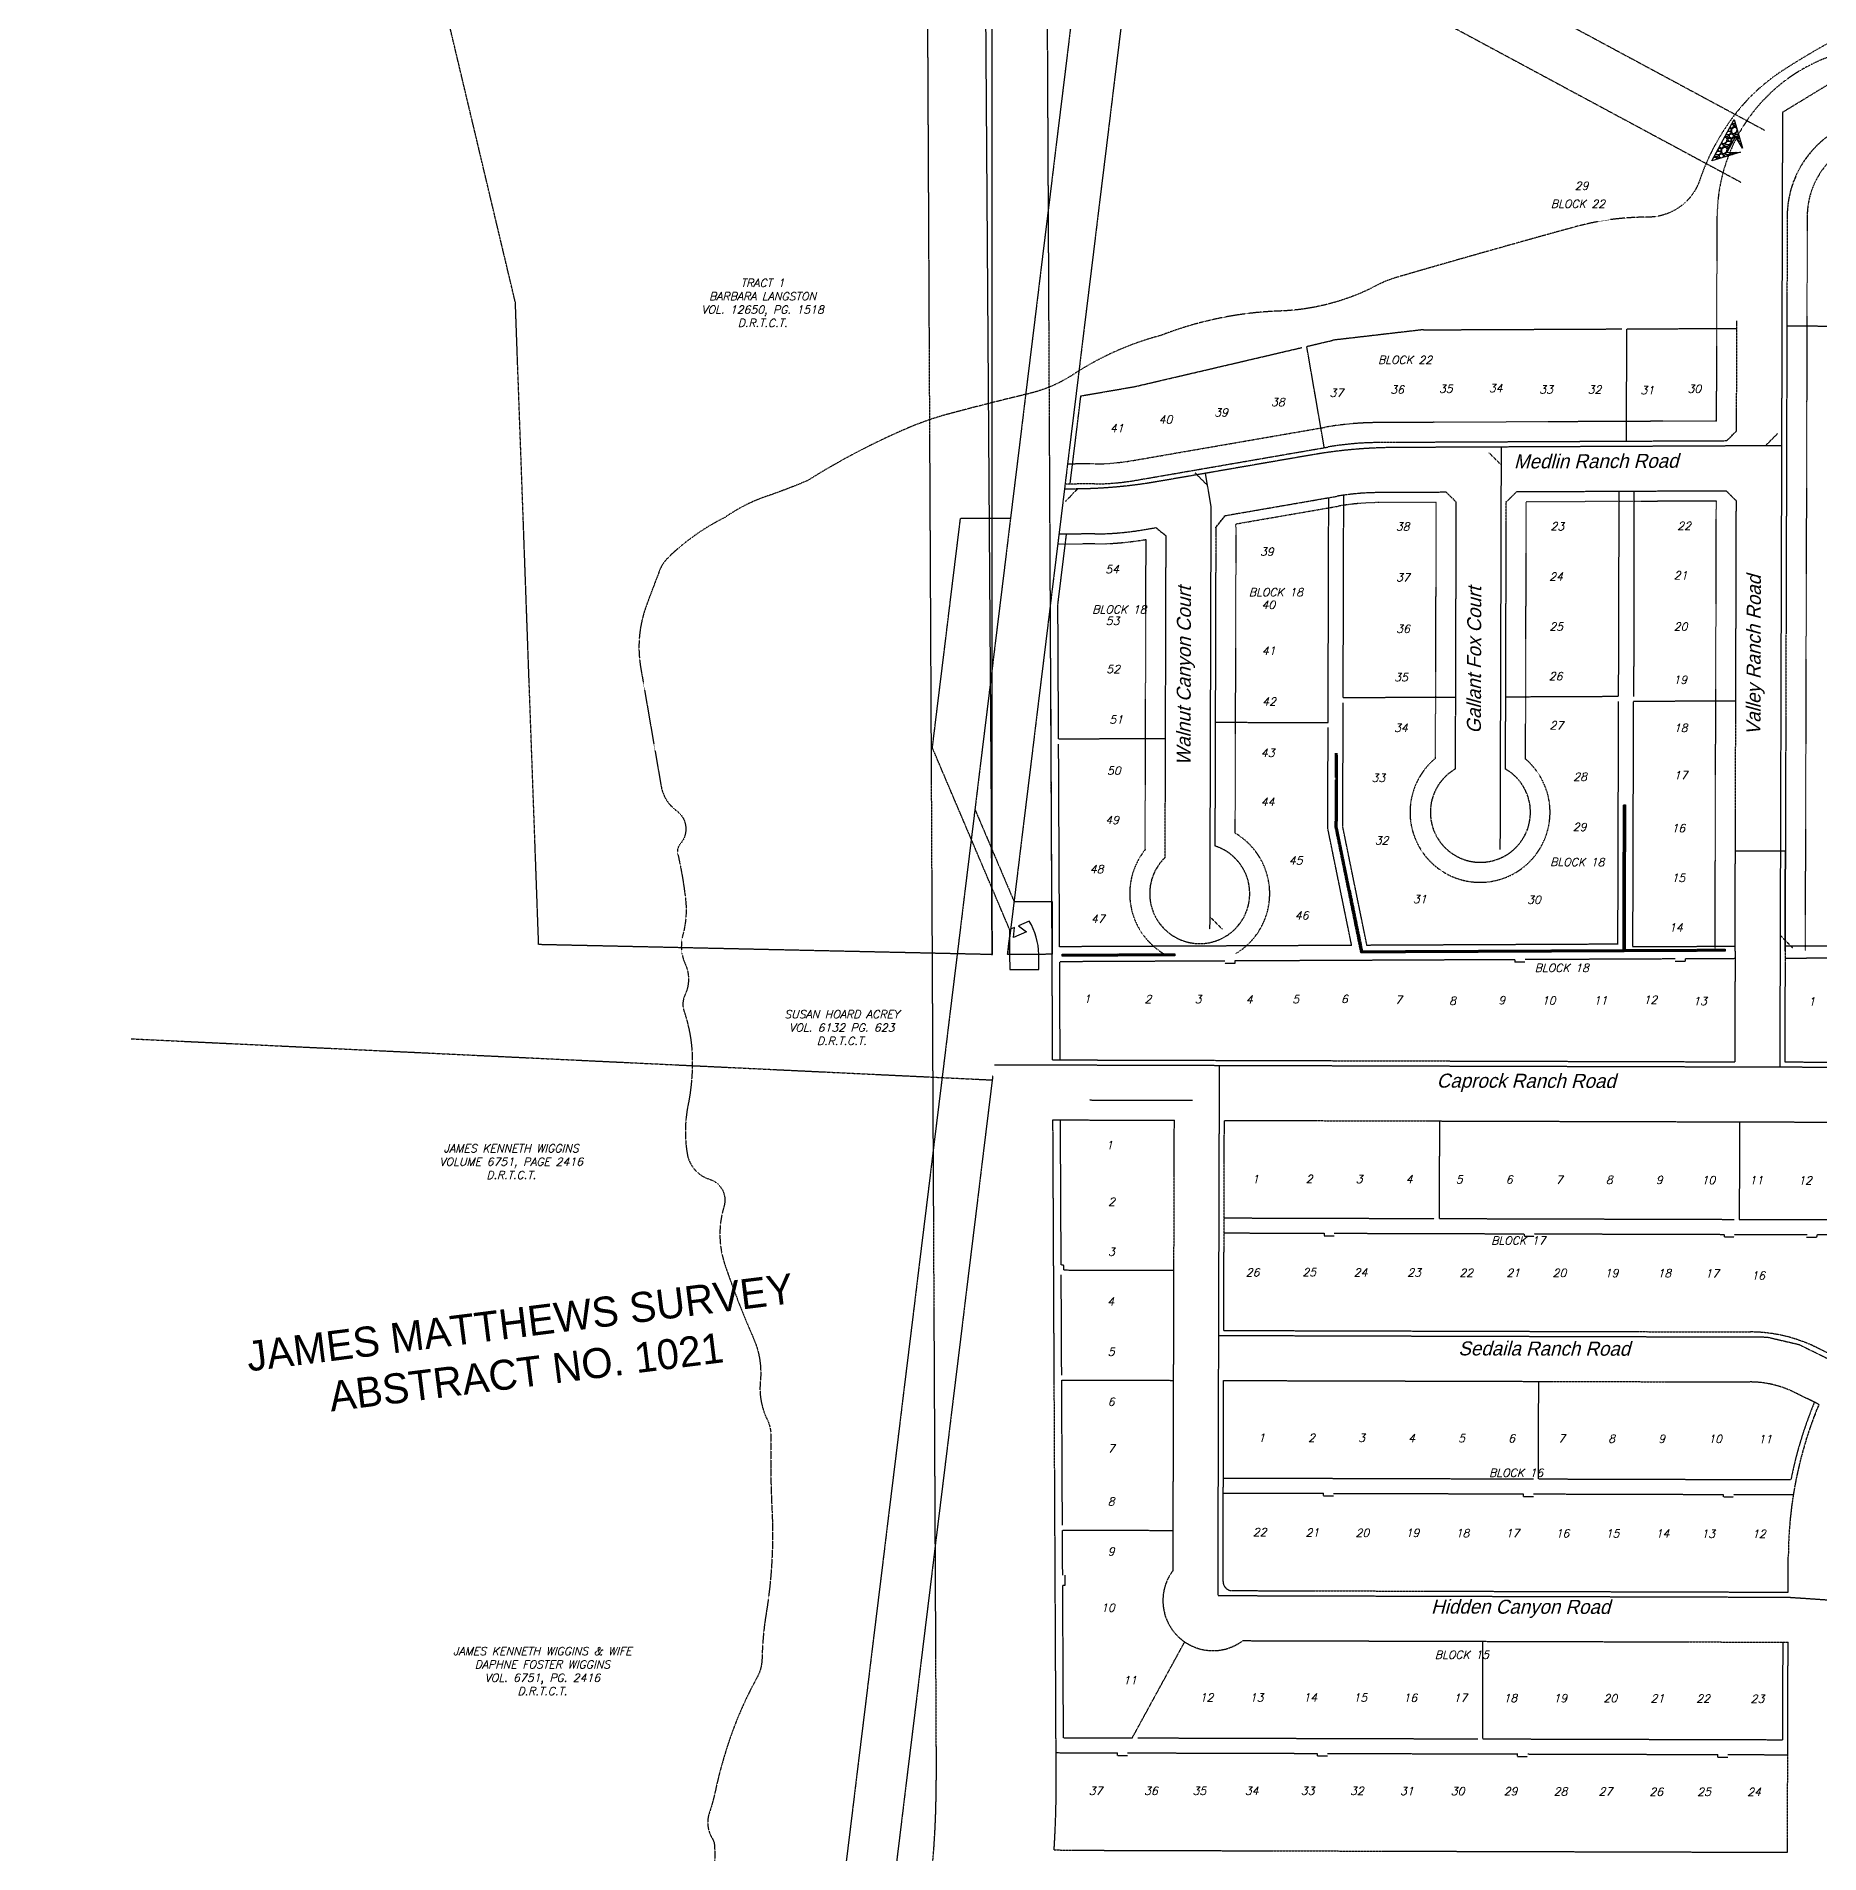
# Model space of a CAD drawing. Header units: feet. Extents: x 2327405 to 2393004, y 6977726 to 7089689.
# Drawn here: x 2338858 to 2340640, y 7041807 to 7043624 of the extents above; entities that cross this region are included whole.
import ezdxf

# ---------------------------------------------------------------- set-up
doc = ezdxf.new("R2010")
doc.units = ezdxf.units.FT
doc.header["$MEASUREMENT"] = 0
for name, pattern in [('DOT50', [0.125, 0, -0.125]), ('HIDDEN2', [0.1875, 0.125, -0.0625]), ('HIDN200', [0.75, 0.5, -0.25]), ('HIDN25', [0.0938, 0.0625, -0.0313]), ('HIDN50', [0.1875, 0.125, -0.0625]), ('PHANTOM2', [1.25, 0.625, -0.125, 0.125, -0.125, 0.125, -0.125]), ('PHNTM50', [1.5, 1, -0.1, 0.1, -0.1, 0.1, -0.1])]:
    doc.linetypes.add(name, pattern=pattern)
doc.layers.get('0').update_dxf_attribs({"linetype": 'CONTINUOUS'})
for name, color, linetype in [('e -100yr floodplain', 5, 'DOT50'), ('s-adjoiner', 252, 'PHANTOM2'), ('s-adjoiner-txt', 2, 'CONTINUOUS'), ('s-build-line', 252, 'HIDN25'), ('s-easement', 252, 'HIDDEN2'), ('s-Esmt-mobil', 252, 'HIDN50'), ('s-lot no.', 252, 'CONTINUOUS'), ('s-rip-rap', 252, 'CONTINUOUS'), ('s-row', 252, 'PHNTM50'), ('s-street names', 252, 'CONTINUOUS'), ('s-survey-abs', 252, 'CONTINUOUS'), ('s-w', 251, 'HIDN50'), ('s-wall', 252, 'HIDN200')]:
    doc.layers.add(name, color=color, linetype=linetype)
doc.styles.add('ls100', font='simplex', dxfattribs={"oblique": 15, "height": 10})
doc.styles.add('LS80', font='simplex.shx', dxfattribs={"oblique": 15, "height": 8})
doc.styles.add('SHADOW', font='shadow')
doc.styles.add('streetnames', font='tb-ld.shx', dxfattribs={"oblique": 15, "height": 7})
doc.styles.add('TB', font='tb-ld.shx', dxfattribs={"oblique": 15, "height": 1.377953})

# ---------------------------------------------------------------- blocks, each defined once
blk = doc.blocks.new('2005042-10b')
at = {"layer": 's-rip-rap'}
h = blk.add_hatch(dxfattribs=at)
h.set_pattern_fill('GRAVEL', color=256, scale=10, style=0)
h.set_pattern_definition([(228.0128, (2340139.2399, 7042424.30306), (-79.9999823, -90.0000134), [1.34536, -133.19088]), (184.9697, (2340138.3399, 7042423.30306), (120.00001052, 9.99991307), [2.30868, -228.55925]), (132.5104, (2340136.0399, 7042423.10306), (99.99990718, -110.00008674), [1.62788, -161.16032]), (267.2737, (2340132.1399, 7042420.60306), (9.99996018, 200.00000295), [2.10238, -208.13558]), (292.8337, (2340132.0399, 7042418.50306), (-50.00009905, 119.99996412), [2.06155, -204.09373]), (357.2737, (2340132.8399, 7042416.60306), (-200.00000295, 9.99996018), [2.10238, -208.13558]), (37.6942, (2340134.9399, 7042416.50306), (-130.00007346, -99.99990405), [2.78029, -275.24849]), (72.2553, (2340137.1399, 7042418.20306), (70.00010763, 219.99996231), [2.62488, -259.86321]), (121.4296, (2340137.9399, 7042420.70306), (-80.00008234, 129.99995036), [2.1095, -208.84073]), (175.2364, (2340136.8399, 7042422.50306), (110.00000946, -9.9999153), [2.40832, -118.00763]), (222.3974, (2340134.43988, 7042422.70306), (-120.00007351, -109.99992082), [3.11448, -308.33375]), (138.8141, (2340142.0399, 7042420.5031), (-70.0000295, 59.9999731), [1.06301, -105.23844]), (171.4692, (2340141.2399, 7042421.20306), (129.99998285, -20.0000791), [2.02237, -200.21511]), (225, (2340139.24, 7042421.503), (-1e-15, -10.000003), [1.41421, -12.72792]), (203.1986, (2340138.5399, 7042422.703), (49.9999973, 20.0000133), [0.76158, -75.39615]), (291.8014, (2340137.8399, 7042422.403), (-9.999999, 30.0000027), [1.07703, -52.77462]), (30.9638, (2340138.2399, 7042421.403), (29.9999802, 20.0000248), [1.74929, -56.56023]), (161.5651, (2340139.74, 7042422.303), (20.000004, -9.999984), [1.26491, -30.35787]), (16.3895, (2340132.0399, 7042422.40306), (100.00002198, 29.9999271), [1.772, -175.42845]), (70.3462, (2340133.7399, 7042422.90306), (-39.99995247, -110.00002136), [1.48661, -147.17408]), (293.1986, (2340139.7399, 7042424.303), (-20.0000133, 49.9999973), [1.52315, -74.63458]), (343.6105, (2340140.3399, 7042422.90306), (-100.00002198, 29.9999271), [1.772, -175.42845]), (339.444, (2340132.0399, 7042416.203), (-50.0000184, 19.99996), [1.7088, -83.73124]), (294.7751, (2340133.6399, 7042415.60306), (-49.9999219, 110.0000342), [1.43178, -141.74643]), (66.8014, (2340139.8399, 7042414.303), (20.0000133, 49.9999973), [1.52315, -74.63458]), (17.354, (2340140.4399, 7042415.70306), (-130.0000202, -39.99994502), [1.67631, -165.95424]), (69.444, (2340134.9399, 7042414.303), (-19.99996, -50.0000184), [0.8544, -84.58564]), (101.3099, (2340139.2399, 7042414.303), (-9.9999763, 40.0000075), [0.5099, -50.48029]), (165.9638, (2340139.14, 7042414.803), (30.0000055, -9.9999806), [2.06155, -39.1695]), (186.009, (2340137.1399, 7042415.30306), (99.9999975, 9.99999317), [1.9105, -189.13923]), (303.6901, (2340138.24, 7042420.503), (-10.0000133, 19.9999956), [1.44222, -34.61329]), (353.1572, (2340139.0399, 7042419.30306), (169.99999365, -20.00007998), [2.51794, -249.27563]), (60.9454, (2340141.5399, 7042419.0031), (-40.0000003, -70.00000385), [1.02956, -101.92674]), (90, (2340142.04, 7042419.903), (-10, 10), [0.6, -9.4]), (120.2564, (2340136.9399, 7042415.60306), (39.99994887, -70.00002456), [1.38924, -137.5352]), (48.0128, (2340136.2399, 7042416.80306), (79.9999823, 90.0000134), [2.69072, -131.84552]), (0, (2340138.04, 7042418.803), (10, 10), [2.6, -7.4]), (325.3048, (2340140.6399, 7042418.80306), (-99.9999426, 70.0000861), [1.58114, -156.53274]), (254.0546, (2340141.9399, 7042417.903), (-9.9999989, -40.0000013), [1.45602, -71.34508]), (207.646, (2340141.5399, 7042416.50306), (-189.99995807, -100.00007713), [2.37065, -234.69474]), (175.4261, (2340139.4399, 7042415.40306), (-130.00000558, 9.99994801), [2.50799, -248.29074])])
h.paths.add_polyline_path([(2340561.27732, 7043508.01032), (2340532.49708, 7043499.3641), (2340554.76293, 7043540.75531), (2340563.40978, 7043511.97298), (2340556.27522, 7043523.51421), (2340547.71392, 7043507.6022)])
at = {"layer": 'e -100yr floodplain', "flags": 128}
blk.add_lwpolyline([(2343156.0838, 7040732.08963, -0.1030803296), (2343171.9945, 7040998.33915, -0.0685291881), (2343207.66023, 7041039.0754, 0.4703135954), (2343207.1508, 7041060.97112), (2343193.5761, 7041071.6882, 0.0519317716), (2343173.69939, 7041085.76078, -0.1239404078), (2343133.46578, 7041123.91852, 0.0523901317), (2343071.06259, 7041202.69581, 0.1061729259), (2343020.47679, 7041236.17338, -0.102274543), (2343002.8232, 7041247.66168, -0.109137831), (2342963.41073, 7041308.79617, -0.070437951), (2342950.68122, 7041367.20838, 0.0421532684), (2342941.64921, 7041423.82954, 0.0535084301), (2342910.85818, 7041508.35105, 0.079345904), (2342889.86269, 7041538.09673, -0.0340947047), (2342794.09192, 7041650.69217, -0.1621446122), (2342782.18605, 7041687.20866, 0.0563291774), (2342776.8489, 7041737.26513, 0.0704464785), (2342771.04436, 7041752.71333, -0.1015219455), (2342761.60178, 7041783.48575, 0.1032176893), (2342757.90692, 7041795.3844, 0.0437576284), (2342715.21002, 7041858.57034, -0.1775645862), (2342700.01973, 7041902.88258, 0.0432184495), (2342697.55644, 7041940.63005, -0.0031290317), (2342690.93181, 7041985.90473, -0.0360047653), (2342690.11463, 7041998.07356, -0.0592351876), (2342695.45177, 7042041.1549, 0.0940534419), (2342697.91506, 7042086.69805, -0.0064123748), (2342692.98849, 7042127.31759, 0.1497816683), (2342690.11001, 7042134.02786, -0.3124071616), (2342687.23616, 7042163.56938, 0.1250680506), (2342694.21545, 7042189.82847, 0.0787908936), (2342686.41515, 7042242.75694, 0.0973774262), (2342668.55839, 7042275.62133, -0.0070143541), (2342625.58659, 7042328.99667, 0.1705993258), (2342617.91313, 7042333.90478, -0.1185328346), (2342590.77438, 7042347.59025, 0.3386718835), (2342584.63561, 7042347.89704, -0.2931965336), (2342565.91222, 7042347.28355, -0.0962695563), (2342542.58476, 7042368.1429, -0.1261710291), (2342531.2279, 7042395.13729, 0.0720351874), (2342516.80165, 7042443.29781, 0.0551894933), (2342504.52411, 7042463.54368, -0.0810255354), (2342492.5154, 7042485.85859, -0.0445500175), (2342484.22806, 7042519.29486, -0.0450985954), (2342482.38643, 7042548.1298, 0.1068833775), (2342479.31691, 7042564.38783, -0.0617354908), (2342478.12739, 7042568.58375), (2342476.36713, 7042575.54834, -0.1322387343), (2342476.79897, 7042603.60111, 0.0227012745), (2342486.73132, 7042645.46436, 0.1650528616), (2342484.93695, 7042658.23427, -0.0098708535), (2342484.22701, 7042664.20932, 0.0400444509), (2342479.51534, 7042690.31392, -0.1097473344), (2342479.20972, 7042697.9512, 0.0517720644), (2342481.34946, 7042726.36194, -0.0950161718), (2342485.32318, 7042750.80136, 0.1011764377), (2342489.9084, 7042781.35054, 0.0137749292), (2342487.15729, 7042815.56566, -0.0995445024), (2342488.336, 7042828.53235, 0.1413953117), (2342485.6499, 7042846.84419, 0.0265069433), (2342478.19353, 7042862.74144, -0.1086425796), (2342469.49431, 7042884.3519, -0.0259304387), (2342462.78363, 7042898.75878, 0.07740623), (2342454.58158, 7042910.43341, 0.0441382345), (2342438.23197, 7042920.63529, -0.0654826066), (2342424.55448, 7042942.45083, -0.1478191829), (2342420.81268, 7042969.85204, 0.1207306573), (2342419.43119, 7042986.55891, 0.21791026), (2342411.6392, 7042994.89103, -0.0815083508), (2342396.85644, 7043004.00389, 0.1628978376), (2342376.82369, 7043012.28829, -0.0966468191), (2342346.42912, 7043020.43455, -0.0929410086), (2342317.36501, 7043042.06987, -0.070707406), (2342303.8257, 7043061.67627, 0.0241605108), (2342291.11517, 7043084.32034, -0.0528885019), (2342282.52538, 7043101.91691, 0.33486467), (2342276.99903, 7043105.50683, -0.0222757315), (2342266.22282, 7043105.2307, -0.5629962433), (2342263.73594, 7043109.51101, 0.0478473327), (2342272.99248, 7043131.18849, 0.0045049015), (2342286.13098, 7043173.82138, 0.1377580486), (2342286.26916, 7043182.38191, -0.0138095743), (2342281.71004, 7043201.85025, -0.0331846948), (2342277.64851, 7043231.51388, -0.2678865026), (2342286.55052, 7043249.76719, 0.0145314611), (2342308.345, 7043265.41291, 0.3483145348), (2342312.03552, 7043279.94075, -0.1055713844), (2342307.89158, 7043299.26782, 0.1129215176), (2342305.74275, 7043308.62464, 0.2726929424), (2342302.05922, 7043311.07886, -0.2296938027), (2342292.38987, 7043316.44746, -0.1420422714), (2342282.87385, 7043344.211, 0.0674929436), (2342280.92779, 7043354.73865, 0.0668003094), (2342270.04018, 7043377.2219, -0.2218395046), (2342266.20516, 7043402.986, 0.1917646695), (2342263.43546, 7043433.64751, -0.1697937068), (2342263.00933, 7043436.84139, 0.046976639), (2342265.99209, 7043463.88309, 0.2655668732), (2342223.37536, 7043541.3069, -0.1665706958), (2342211.01818, 7043556.21178, 0.1624806778), (2342203.11293, 7043565.90292, -0.1639334584), (2342186.70767, 7043586.13095, 0.0215855759), (2342172.85904, 7043618.92165, 0.011084134), (2342161.78078, 7043641.00667, -0.1305969435), (2342153.89781, 7043675.07497, -0.0389586966), (2342157.11728, 7043698.27978, -0.0033124811), (2342159.34458, 7043722.85445, -0.0311769747), (2342165.46328, 7043757.17583, -0.185562164), (2342168.97218, 7043763.85514, 0.0731131466), (2342177.85928, 7043774.30627, 0.2037813059), (2342181.77522, 7043799.09592, 0.0079656402), (2342172.3184, 7043834.45757, 0.1512092756), (2342153.28305, 7043863.67766, -0.1562112963), (2342147.94297, 7043872.69105, -0.0163799867), (2342141.9715, 7043904.73795, 0.0032434839), (2342139.26048, 7043928.14228, 0.1127888392), (2342134.69223, 7043938.59183, 0.033881917), (2342124.09566, 7043949.7148, -0.0275974667), (2342117.13654, 7043956.61671, -0.0672844694), (2342105.45022, 7043975.21668, -0.1098756149), (2342102.55953, 7043986.83774, -0.0045170622), (2342103.08895, 7043998.13852), (2342108.46538, 7044018.781, 0.0888496971), (2342132.36254, 7044155.75216, 0.1862262265), (2342116.48748, 7044205.13458, 0.0784236368), (2342079.61007, 7044230.36005, -0.0304396474), (2342006.39995, 7044270.76127, 0.0864180549), (2341862.95846, 7044330.17977, -0.1048947332), (2341805.57895, 7044356.44904, 0.0463422217), (2341732.16526, 7044401.03034), (2341679.99364, 7044426.43339), (2341671.37404, 7044432.23403, -0.1007396088), (2341648.9476, 7044455.0108, 0.0066621327), (2341617.913, 7044501.34474, 0.3200155773), (2341578.71996, 7044515.55668, 0.1714207206), (2341534.27548, 7044484.42024, -0.0433897749), (2341485.6841, 7044427.52865, -0.1014268318), (2341459.75734, 7044410.72558, 0.0325015946), (2341399.89978, 7044382.70254, -0.0070403559), (2341339.06352, 7044350.35047, 0.2353864464), (2341284.90749, 7044276.65864, -0.0514749018), (2341256.10528, 7044174.29059, 0.0535703614), (2341224.5621, 7044060.35642, 0.047875608), (2341222.53499, 7044030.31408, -0.152694967), (2341172.80816, 7043915.30475, 0.2114685507), (2341150.14448, 7043872.41706, -0.0622335144), (2341127.19627, 7043755.3997, -0.1728401538), (2341100.37168, 7043720.85494, 0.2844191654), (2341088.00171, 7043695.13903, 0.0526550403), (2341099.7197, 7043640.44749, -0.4858136573), (2341078.25129, 7043608.258, 0.3235201374), (2341038.65736, 7043574.6421, -0.0062558845), (2341036.18598, 7043565.1067, -0.2337977272), (2341032.10165, 7043560.50084, 0.1468840731), (2341018.06575, 7043549.20434, -0.080536654), (2340988.43398, 7043518.1625, 0.0440631182), (2340949.87839, 7043483.24116, 0.0529866644), (2340939.93659, 7043469.91266, 0.2262078544), (2340938.8789, 7043458.20198, -0.0019123248), (2340952.97757, 7043419.70159, -0.0290621052), (2340956.74565, 7043407.03275, -0.3652754866), (2340951.54103, 7043396.7727, 0.0914920485), (2340932.88653, 7043384.46028, 0.0738547094), (2340922.62185, 7043371.16559, -0.7839870965), (2340910.04404, 7043374.63377, 0.1163394826), (2340908.16461, 7043383.73775, -0.332023512), (2340910.91148, 7043396.88797, 0.1580617623), (2340924.93869, 7043420.63565, 0.5460233198), (2340913.0837, 7043432.62979, -0.2678162466), (2340897.44802, 7043437.72491, -0.132359831), (2340887.17701, 7043457.98279, -0.2333012821), (2340890.79133, 7043472.00004, -0.0089152021), (2340907.71255, 7043490.96215, -0.1506591899), (2340931.44068, 7043504.7159, 0.0183029192), (2340950.82768, 7043509.93238, 0.1687438669), (2340960.08931, 7043516.73903, -0.0784385247), (2340968.33904, 7043525.43225, 0.12976912), (2340983.51921, 7043545.08527, -0.1017309865), (2340994.36884, 7043560.86416, 0.1022733435), (2341001.30833, 7043570.97969, 0.1472332524), (2341004.09738, 7043591.2466, -0.0237299643), (2341003.20211, 7043600.23856, -0.1813037773), (2341006.78319, 7043609.31193, 0.065468557), (2341012.31106, 7043616.88592, 0.0262782208), (2341023.51896, 7043640.78922, 0.0863557998), (2341029.99682, 7043670.65099, 0.2489181), (2341023.80649, 7043683.57846, -0.267868414), (2341002.10596, 7043733.36292, 0.0789716629), (2340999.01274, 7043801.71046, 0.0590752355), (2340991.95127, 7043822.95824, 0.664283311), (2340976.70622, 7043822.33629, 0.0360817073), (2340960.26417, 7043766.25456, -0.2807471144), (2340924.50181, 7043728.66241, 0.0049908743), (2340836.49183, 7043704.02838, 0.0839838469), (2340796.76689, 7043684.8159, -0.0724219862), (2340755.10769, 7043663.47304, 0.0627683458), (2340602.39512, 7043588.90498, 0.082811745), (2340556.03268, 7043546.15736, 0.0834926991), (2340520.50192, 7043480.19614, -0.3217030958), (2340468.50859, 7043443.01442, 0.0675929179), (2340395.72255, 7043433.25481, 0.0037451804), (2340218.44072, 7043383.08909, 0.0578092648), (2340192.6166, 7043372.20908, -0.1058485029), (2340100.66419, 7043349.17693, 0.0839872488), (2339982.1293, 7043324.88957, 0.0810929446), (2339893.93894, 7043285.59887, -0.0865132808), (2339850.37381, 7043266.74907, 0.0059010543), (2339771.1259, 7043246.71931, 0.0360110582), (2339728.76698, 7043232.14609, 0.0397522907), (2339628.56597, 7043179.62193, -0.0138712202), (2339592.10602, 7043165.48391, 0.0772481578), (2339546.09682, 7043142.89914, 0.0718736777), (2339493.25964, 7043106.54216), (2339489.31836, 7043102.80626, 0.1109721053), (2339480.71869, 7043089.99304, 0.0050439054), (2339467.28795, 7043054.30865, 0.130642731), (2339461.74152, 7042992.89929, 0.0005684791), (2339482.23219, 7042874.15351, 0.1963813196), (2339497.49025, 7042849.8079, -0.4424268748), (2339501.31946, 7042816.53813, 0.2402167029), (2339498.81814, 7042806.6175, -0.0274813096), (2339506.57009, 7042761.33987, -0.0950209415), (2339503.88046, 7042725.47635, 0.174964135), (2339506.26772, 7042696.46148, -0.2207357974), (2339506.08416, 7042665.81697, 0.1944318582), (2339505.13837, 7042649.07204, -0.0787305984), (2339513.33743, 7042601.45418, -0.0527198034), (2339509.09424, 7042555.44594, 0.0898867173), (2339508.21995, 7042506.92565, 0.2849290843), (2339530.4257, 7042481.42398, -0.4122813184), (2339545.00389, 7042454.05784, 0.1568177188), (2339546.09029, 7042395.26369, 0.0210550373), (2339574.44392, 7042322.52455, -0.128516533), (2339581.36021, 7042279.15823, 0.1387891034), (2339588.22958, 7042241.04858, -0.1197352557), (2339591.98928, 7042223.89922, 0.0180838344), (2339592.98155, 7042151.18925, -0.0527579121), (2339587.20287, 7042047.37863, 0.0349774045), (2339583.05434, 7042001.96649, -0.1218492458), (2339577.91907, 7041982.94431, 0.0444601259), (2339550.71326, 7041921.58146, 0.0296639797), (2339536.19762, 7041868.95781, -0.0311004477), (2339530.45265, 7041848.36137, 0.2234785215), (2339533.17128, 7041822.69653, -0.123946948), (2339535.58793, 7041814.84611, -0.0260029901), (2339535.58793, 7041797.03169, -0.357067381), (2339508.07822, 7041766.77668, 0.2025098938), (2339487.23504, 7041754.09522, 0.1135173804), (2339482.5508, 7041742.9702, -0.0410712692), (2339476.23787, 7041718.70819, 0.1455711153), (2339474.90572, 7041690.70674, -0.450447039), (2339456.79675, 7041664.51207, 0.1172444793), (2339433.16544, 7041655.80849, 0.1985591087), (2339424.32783, 7041642.67935, -0.1026568875), (2339410.32197, 7041610.0125, -0.2597863243), (2339393.61523, 7041601.88399, 0.0995916585), (2339366.1316, 7041597.9264, 0.1490804225), (2339349.67197, 7041585.73469, 0.1473089952), (2339346.04032, 7041575.62206, -0.1685953551), (2339328.70331, 7041532.99877, -0.1870864973), (2339290.7093, 7041513.19265, 0.2761714881), (2339255.26173, 7041486.27032, -0.0811014468), (2339224.48992, 7041435.41877, 0.2419843276), (2339219.40635, 7041413.82333, -0.7141711481), (2339202.12218, 7041402.64451, 0.2776304486), (2339127.09606, 7041412.0436, 0.1961054576), (2339100.57628, 7041384.50252, -0.2218895116), (2339087.61319, 7041372.30744, 0.299576506), (2339071.09156, 7041351.47419, 0.0778840397), (2339074.16152, 7041305.79573, 0.1107947725), (2339080.83256, 7041291.74427, -0.2799127115), (2339083.39228, 7041270.16823, 0.3142421876), (2339087.61695, 7041247.10534, -0.1577409043), (2339091.40391, 7041239.78145, 0.1273036906), (2339099.68868, 7041221.10693, -0.172680971), (2339104.12917, 7041208.09237, -0.1843911677), (2339094.08864, 7041182.79765, 0.1233696712), (2339081.96521, 7041160.44963, 0.0790492324), (2339080.79629, 7041148.02244, -0.2025730876), (2339067.96357, 7041111.24864, 0.0627964602), (2339058.66376, 7041097.94436, -0.0050544345), (2339035.34524, 7041054.72134, -0.0386911725), (2339011.80483, 7041018.96236, 0.2651194156), (2339006.03018, 7040978.34411, 0.1395657694), (2339020.15452, 7040959.93439, 0.0432657263), (2339040.86283, 7040947.16535, -0.0902323468), (2339049.78299, 7040940.43969, -0.1065845438), (2339062.13824, 7040919.46847, 0.2184119532), (2339078.00034, 7040902.44537, -0.2447535082), (2339121.62088, 7040850.66869, -0.2367829937), (2339107.39895, 7040793.77704, -0.0193782361), (2339088.75612, 7040773.71376, 0.5050227716), (2339098.22344, 7040710.14686, -0.0558159103), (2339134.47758, 7040685.38933, -0.138704838), (2339140.34035, 7040676.5277, -0.16455312), (2339139.69167, 7040639.15127, 0.1334269914), (2339139.02806, 7040630.68797, -0.0772032626), (2339140.31876, 7040591.51465, -0.0958414033), (2339129.68252, 7040558.56728, 0.2004335518), (2339124.6149, 7040511.7128, 0.2088121646), (2339143.32275, 7040489.48382, -0.350063622), (2339159.48555, 7040454.95868, 0.2731124407), (2339172.78808, 7040411.58663, 0.0823697032), (2339210.02053, 7040387.42616, -0.1891762051), (2339259.41001, 7040338.05893, -0.0907487797), (2339262.34847, 7040325.54788, -0.622483183), (2339244.6945, 7040315.74452, -0.1600453294), (2339221.15584, 7040346.91916, 0.2176732621), (2339203.48592, 7040365.58519, 0.0760081004), (2339125.71158, 7040383.99424, 0.0544403131), (2339055.30823, 7040382.01701, 0.289709385), (2339009.39035, 7040343.27581, 0.1986209292), (2339015.94446, 7040267.3858, -0.0114330792), (2339059.77722, 7040177.88751, 0.1097444753), (2339079.94198, 7040151.42647, -0.4105207212), (2339084.32531, 7040103.23121, 0.0089243952), (2339065.81954, 7040079.89862, 0.2119897796), (2339060.32234, 7040056.92785, -0.2377392385), (2339056.55523, 7040044.01777, 0.0017385725), (2339039.58591, 7040025.70166, -0.1988222374), (2339024.51743, 7040018.70871, 0.3142100496), (2339013.216, 7040010.10202, 0.0986005568), (2339012.07353, 7040000.16679, -0.3021335937), (2339007.1743, 7039991.29916, 0.0502386385), (2338984.38814, 7039976.38297, 0.064981392), (2338932.69022, 7039922.09979, 0.1727011369), (2338853.84997, 7039733.9599), (2338853.19217, 7039726.78865, 0.0652930515), (2338855.75929, 7039660.88057), (2338075.7306, 7039489.4568, 0.0396135573), (2338022.71493, 7039473.31742, -0.1330854756), (2337940.03793, 7039464.17919, 0.05153684), (2337716.6172, 7039475.70694, -0.010731516), (2337595.02493, 7039472.0618, -0.0465758289), (2337546.57121, 7039476.16968, 0.1260671943), (2337455.39176, 7039469.488, 0.009492772), (2337404.35214, 7039451.26405, -0.2096598937), (2337372.97279, 7039452.87843, 0.0599813641), (2337335.06599, 7039466.49749, -0.0345089801), (2337315.19566, 7039472.5156, 0.5333313193), (2337281.04757, 7039448.29982)], format="xyb", dxfattribs=at)
at = {"layer": 's-adjoiner'}
for p, q in [((2339336.52638, 7043357.55841), (2339176.69662, 7044030.01515)), ((2339359.76288, 7042715.87899), (2339336.52638, 7043357.55841)), ((2339813.08305, 7042705.89956), (2339359.76288, 7042715.87899)), ((2338952.52338, 7042621.71256), (2339814.04882, 7042580.53028))]:
    blk.add_line(p, q, dxfattribs=at)
at = {"layer": 's-build-line'}
for p, q in [((2340537.33598, 7043239.24111), (2340537.91651, 7043443.98403)), ((2340627.91615, 7043443.72885), (2340625.83471, 7042709.64094)), ((2339953.60326, 7043199.74242), (2340145.77252, 7043232.9987)), ((2340537.33598, 7043239.24111), (2340198.86584, 7043237.68211)), ((2339915.44243, 7043196.37622), (2339889.1593, 7043196.25516)), ((2340537.10915, 7043159.23921), (2340347.10618, 7043158.36406)), ((2340535.83361, 7042709.37739), (2340537.10915, 7043159.23921)), ((2340056.74313, 7043136.40241), (2340159.41433, 7043154.1704)), ((2340257.10464, 7043157.94951), (2340199.23432, 7043157.68295)), ((2340256.3795, 7042902.20315), (2340257.10464, 7043157.94951)), ((2340346.37736, 7042901.32342), (2340347.10618, 7043158.36406)), ((2340056.16619, 7042827.16087), (2340057.01236, 7043125.59119)), ((2339915.81091, 7043116.37707), (2339879.4424, 7043116.20956)), ((2339966.11939, 7042810.78091), (2339966.99862, 7043120.87157))]:
    blk.add_line(p, q, dxfattribs=at)
for centre, radius, start, end in [((2340707.91583, 7043443.50202), 170, 89.67066091, 179.83754366), ((2340707.91583, 7043443.50202), 80, 89.67078714, 179.83754366), ((2340200.33976, 7042917.6855), 320, 90.2639041, 99.81820635), ((2339914.38306, 7043426.37379), 230, 270.2639041, 279.81820635), ((2340200.33976, 7042917.6855), 240, 90.26390409, 99.81820635), ((2339862.01315, 7043126.14409), 195, 359.83754366, 3.01553731), ((2339914.38306, 7043426.37379), 310, 270.2639041, 279.77198286), ((2340300.85434, 7042848.14773), 70, 129.4463129, 49.43359559), ((2340020.62272, 7042766.85613), 70, 301.26662323, 59.48500065), ((2340020.62272, 7042766.85613), 70, 141.13430816, 239.26118496)]:
    blk.add_arc(centre, radius, start, end, dxfattribs=at)
at = {"layer": 's-easement'}
for p, q in [((2340203.61549, 7043735.35351), (2340585.35085, 7043529.97644)), ((2340176.60941, 7043685.15718), (2340561.90486, 7043477.86475)), ((2340241.96273, 7043330.25873), (2340153.72516, 7043320.02114)), ((2340244.17561, 7043330.39178), (2340442.59678, 7043331.30572)), ((2340710.38525, 7043333.48601), (2340607.60516, 7043334.07658)), ((2340127.6609, 7043313.87437), (2340153.74329, 7043319.97514)), ((2340145.18714, 7043212.60012), (2340127.6609, 7043313.87437)), ((2340148.98007, 7042937.82694), (2340149.61746, 7043162.62362)), ((2340164.05014, 7042962.51883), (2340164.6246, 7043165.1212)), ((2340439.63584, 7043168.79036), (2340439.05456, 7042963.7855)), ((2340454.63609, 7043168.85945), (2340454.41261, 7042963.85628)), ((2340276.51486, 7042963.03684), (2340164.05014, 7042962.51883)), ((2340439.05456, 7042963.7855), (2340326.51571, 7042963.26715)), ((2340556.92867, 7042959.32842), (2340454.04064, 7042958.85451)), ((2339813.08305, 7042705.89956), (2339811.93155, 7042955.89691)), ((2339873.08241, 7042706.17592), (2339871.93092, 7042956.17326)), ((2340163.68447, 7042833.55203), (2340164.03597, 7042957.51871)), ((2340439.04039, 7042958.78539), (2340438.35205, 7042716.02094)), ((2340454.04064, 7042958.85451), (2340453.34595, 7042713.84868)), ((2340036.4808, 7042938.14592), (2340148.98007, 7042937.82694)), ((2340148.68018, 7042832.06016), (2340148.9659, 7042932.82696)), ((2340187.81933, 7042715.12568), (2340163.68447, 7042833.55203)), ((2340172.52535, 7042715.05524), (2340148.68018, 7042832.06016)), ((2340555.83353, 7042709.32069), (2340556.11812, 7042809.69236)), ((2340556.11812, 7042809.69236), (2340606.11792, 7042809.55059)), ((2340605.83438, 7042709.55099), (2340606.11792, 7042809.55059)), ((2340438.08484, 7042716.27841), (2340187.81933, 7042715.12568)), ((2340453.34595, 7042713.84868), (2340555.8477, 7042714.3208)), ((2340605.84856, 7042714.55111), (2340718.61586, 7042715.07052)), ((2340045.80355, 7042699.47139), (2339880.61935, 7042698.71055)), ((2339881.10311, 7042600.68651), (2339880.61935, 7042698.71055)), ((2340055.79663, 7042697.0174), (2340045.79646, 7042696.97134)), ((2340055.80372, 7042699.51746), (2340055.79663, 7042697.0174)), ((2340335.8085, 7042700.80717), (2340055.80372, 7042699.51746)), ((2340335.8085, 7042700.80717), (2340335.80141, 7042698.30711)), ((2340345.80158, 7042698.35317), (2340335.80141, 7042698.30711)), ((2340495.81123, 7042701.54414), (2340345.80867, 7042700.85323)), ((2340505.80432, 7042699.09014), (2340495.80415, 7042699.04408)), ((2340505.81141, 7042701.5902), (2340505.80432, 7042699.09014)), ((2340555.81226, 7042701.82051), (2340505.81141, 7042701.5902)), ((2340660.81405, 7042702.30415), (2340605.81311, 7042702.05081)), ((2339882.11511, 7042395.62454), (2339881.3995, 7042540.62715)), ((2340260.27098, 7042539.5529), (2340259.99453, 7042442.05329)), ((2340560.26977, 7042538.70228), (2340559.99332, 7042441.20267)), ((2340044.99846, 7042442.66289), (2340254.99455, 7042442.06747)), ((2340259.99453, 7042442.05329), (2340554.99334, 7042441.21685)), ((2340559.99332, 7042441.20267), (2340655.53991, 7042440.93176)), ((2340044.95593, 7042427.66295), (2340144.95246, 7042427.37942)), ((2340144.95246, 7042427.37942), (2340144.94537, 7042424.87943)), ((2340144.94537, 7042424.87943), (2340154.94533, 7042424.85108)), ((2340154.95242, 7042427.35107), (2340344.95166, 7042426.81234)), ((2340344.95166, 7042426.81234), (2340344.94457, 7042424.31235)), ((2340344.94457, 7042424.31235), (2340354.94453, 7042424.284)), ((2340354.95161, 7042426.78399), (2340544.95085, 7042426.24526)), ((2340544.95085, 7042426.24526), (2340544.94376, 7042423.74527)), ((2340544.94376, 7042423.74527), (2340554.94372, 7042423.71692)), ((2340554.95081, 7042426.21691), (2340627.90528, 7042426.01005)), ((2340627.32806, 7042423.51168), (2340637.58477, 7042423.4826)), ((2340637.58477, 7042423.4826), (2340638.16199, 7042425.98097)), ((2340638.16199, 7042425.98097), (2340654.40344, 7042425.93492)), ((2339882.11511, 7042395.62454), (2339884.61517, 7042395.61745)), ((2339882.65798, 7042285.62256), (2339882.16446, 7042385.62436)), ((2339884.63985, 7042390.61736), (2339884.61517, 7042395.61745)), ((2339884.63985, 7042390.61736), (2339994.8498, 7042390.30487)), ((2339883.39826, 7042135.61986), (2339882.68265, 7042280.62247)), ((2339882.68265, 7042280.62247), (2339994.53791, 7042280.30531)), ((2340359.25999, 7042181.77079), (2340359.53644, 7042279.27039)), ((2340044.26126, 7042182.66394), (2340354.26001, 7042181.78496)), ((2340359.25999, 7042181.77079), (2340611.66409, 7042181.05512)), ((2340044.21873, 7042167.664), (2340144.21833, 7042167.38046)), ((2340144.21124, 7042164.88047), (2340144.21833, 7042167.38046)), ((2340144.21124, 7042164.88047), (2340154.2112, 7042164.85211)), ((2340154.21829, 7042167.3521), (2340344.21752, 7042166.81338)), ((2340344.21043, 7042164.31339), (2340344.21752, 7042166.81338)), ((2340344.21043, 7042164.31339), (2340354.21039, 7042164.28503)), ((2340354.21748, 7042166.78502), (2340544.21672, 7042166.2463)), ((2340544.20963, 7042163.74631), (2340544.21672, 7042166.2463)), ((2340544.20963, 7042163.74631), (2340554.20959, 7042163.71796)), ((2340554.21668, 7042166.21795), (2340614.06523, 7042166.04825)), ((2339883.42293, 7042130.61977), (2339994.1126, 7042130.30592)), ((2339883.64502, 7042085.61896), (2339883.42293, 7042130.61977)), ((2339884.44699, 7041923.11603), (2339883.69437, 7042075.61878)), ((2339883.69437, 7042075.61878), (2339886.19443, 7042075.61169)), ((2339886.19443, 7042075.61169), (2339886.14508, 7042085.61187)), ((2339953.21575, 7041922.92104), (2340005.59036, 7042018.83393)), ((2340303.52301, 7041921.92778), (2340303.79946, 7042019.42739)), ((2340603.5218, 7041921.07716), (2340603.79826, 7042018.57677)), ((2339876.96254, 7041908.13719), (2339938.48195, 7041907.96276)), ((2339884.44699, 7041923.11603), (2339953.21575, 7041922.92104)), ((2339938.47486, 7041905.46277), (2339938.48195, 7041907.96276)), ((2339948.48191, 7041907.9344), (2340138.48114, 7041907.39568)), ((2339958.90384, 7041922.90491), (2340298.52303, 7041921.94196)), ((2340138.47405, 7041904.89569), (2340138.48114, 7041907.39568)), ((2340148.4811, 7041907.36732), (2340338.48034, 7041906.8286)), ((2340303.52301, 7041921.92778), (2340603.5218, 7041921.07716)), ((2340338.47325, 7041904.32861), (2340338.48034, 7041906.8286)), ((2340348.4803, 7041906.80025), (2340538.47953, 7041906.26152)), ((2340538.47245, 7041903.76153), (2340538.47953, 7041906.26152)), ((2340548.47949, 7041906.23317), (2340608.47925, 7041906.06304)), ((2339938.47486, 7041905.46277), (2339948.47482, 7041905.43441)), ((2340138.47405, 7041904.89569), (2340148.47401, 7041904.86733)), ((2340338.47325, 7041904.32861), (2340348.47321, 7041904.30026)), ((2340538.47245, 7041903.76153), (2340548.47241, 7041903.73318))]:
    blk.add_line(p, q, dxfattribs=at)
for points in [[(2340447.27777, 7043218.78888), (2340447.59687, 7043331.32875), (2340557.59861, 7043331.83542)], [(2339891.06601, 7043176.26373), (2339901.84308, 7043264.36258), (2339956.20744, 7043273.77073), (2340122.78399, 7043312.73364)], [(2339986.39676, 7042921.70013), (2339879.5213, 7042921.20785), (2339878.85674, 7043055.86815), (2339887.46609, 7043126.24662)], [(2340172.52535, 7042715.05524), (2339880.54532, 7042713.71037), (2339879.54598, 7042916.20791)]]:
    blk.add_lwpolyline(points, dxfattribs=at)
blk.add_lwpolyline([(2339831.49368, 7043142.23808), (2339795.87377, 7042851.05761), (2339834.98817, 7042759.02466), (2339873.07677, 7042759.02466), (2339873.08241, 7042706.17592), (2339828.49809, 7042705.97056), (2339831.34544, 7042729.24664), (2339753.40607, 7042912.63156), (2339781.49368, 7043142.23808)], close=True, dxfattribs=at)
for centre, radius, start, end in [((2340244.26773, 7043310.392), 20, 90.2639041, 96.61804108), ((2341009.03879, 7042102.83524), 405, 157.44483406, 168.86417484)]:
    blk.add_arc(centre, radius, start, end, dxfattribs=at)
at = {"layer": 's-Esmt-mobil'}
for p, q in [((2339976.59303, 7044328.37516), (2339617.51213, 7041393.01274)), ((2340026.22307, 7044322.30395), (2339828.49809, 7042705.97056)), ((2339813.68048, 7042584.84168), (2339667.14216, 7041386.94153))]:
    blk.add_line(p, q, dxfattribs=at)
at = {"layer": 's-rip-rap'}
blk.add_lwpolyline([(2340561.27732, 7043508.01032), (2340532.49708, 7043499.3641), (2340554.76293, 7043540.75531), (2340563.40978, 7043511.97298), (2340556.27522, 7043523.51421), (2340547.71392, 7043507.6022), (2340561.27732, 7043508.01032)], close=True, dxfattribs=at)
blk.add_lwpolyline([(2339850.24887, 7042739.29773), (2339839.51432, 7042734.73551), (2339847.42373, 7042728.58957), (2339834.54816, 7042723.1174), (2339835.5293, 7042733.04185), (2339830.5076, 7042730.90761), (2339830.63062, 7042705.98038), (2339830.70464, 7042690.98057), (2339859.705, 7042690.98057), (2339859.6303, 7042706.11633, 0.1362182148), (2339850.24887, 7042739.29773)], format="xyb", dxfattribs=at)
at = {"layer": 's-row'}
for p, q in [((2339873.08241, 7042706.17592), (2339865.08003, 7044327.69884)), ((2339746.54363, 7044030.83291), (2339757.15495, 7041880.6619)), ((2340607.91623, 7043443.78555), (2340605.83439, 7042709.55336)), ((2340557.30797, 7043229.33272), (2340557.61987, 7043339.3356)), ((2340547.27972, 7043219.2867), (2340198.95796, 7043217.68232)), ((2340547.27972, 7043219.2867), (2340557.30797, 7043229.33272)), ((2339957.01371, 7043180.03534), (2340149.18297, 7043213.29163)), ((2339915.53455, 7043176.37644), (2339886.73008, 7043176.24376)), ((2340046.05342, 7043144.70111), (2340157.7091, 7043164.02394)), ((2340267.13344, 7043167.99581), (2340199.18826, 7043167.68285)), ((2340267.13344, 7043167.99581), (2340277.10498, 7043158.04191)), ((2340327.10584, 7043158.27221), (2340337.13409, 7043168.31823)), ((2340547.13795, 7043169.28551), (2340337.13409, 7043168.31823)), ((2340557.10949, 7043159.33161), (2340547.13795, 7043169.28551)), ((2340555.83353, 7042709.32404), (2340557.10949, 7043159.33161)), ((2340036.87801, 7043133.02027), (2340046.05342, 7043144.70111)), ((2340276.34928, 7042891.51971), (2340277.10498, 7043158.04191)), ((2340326.34908, 7042891.37794), (2340327.10584, 7043158.27221)), ((2339915.76485, 7043126.37697), (2339880.65701, 7043126.21526)), ((2339965.53984, 7043130.76766), (2339976.88428, 7043132.73089)), ((2339976.88428, 7043132.73089), (2339987.00883, 7043124.44222)), ((2339986.09747, 7042803.02251), (2339987.00883, 7043124.44222)), ((2340036.1299, 7042814.39061), (2340037.01245, 7043125.6479)), ((2339873.6032, 7042600.6495), (2339873.08241, 7042706.17592)), ((2340555.83353, 7042709.32069), (2340555.51992, 7042598.71599)), ((2340605.83438, 7042709.55099), (2340605.51972, 7042598.57422)), ((2339873.6032, 7042600.6495), (2340555.51992, 7042598.71599)), ((2340605.51972, 7042598.57422), (2340685.77951, 7042598.34665)), ((2339877.15348, 7041881.25515), (2339873.89931, 7042540.64842)), ((2339873.89931, 7042540.64842), (2339995.27511, 7042540.30427)), ((2339993.99927, 7042090.33632), (2339995.27511, 7042540.30427)), ((2340044.67948, 7042330.16334), (2340045.27491, 7042540.1625)), ((2340045.27491, 7042540.1625), (2340685.60939, 7042538.34689)), ((2340044.67948, 7042330.16334), (2340571.18553, 7042328.67048)), ((2340661.66165, 7042301.15095), (2340636.84156, 7042313.33087)), ((2340043.96779, 7042079.16435), (2340044.53771, 7042280.16354)), ((2340044.53771, 7042280.16354), (2340571.04376, 7042278.67069)), ((2340639.63453, 7042256.26436), (2340614.81445, 7042268.44427)), ((2340608.94001, 7042068.56239), (2340609.0404, 7042103.9694)), ((2340052.94224, 7042070.13887), (2340608.94001, 7042068.56239)), ((2340063.83066, 7042020.1078), (2340608.79824, 7042018.56259)), ((2340608.2028, 7041808.56344), (2340608.79824, 7042018.56259)), ((2339895.12183, 7041810.58531), (2340608.2028, 7041808.56344))]:
    blk.add_line(p, q, dxfattribs=at)
for centre, radius, start, end in [((2340707.91583, 7043443.50202), 100, 89.67078714, 179.83754366), ((2340200.33976, 7042917.6855), 300, 90.2639041, 99.81820635), ((2339914.38306, 7043426.37379), 250, 270.2639041, 279.81820635), ((2340200.33976, 7042917.6855), 250, 90.26390409, 99.81820635), ((2339914.38306, 7043426.37379), 300, 270.2639041, 279.81820635), ((2339862.01315, 7043126.14409), 175, 359.83754366, 2.25187208), ((2340301.22641, 7042848.14773), 50, 119.83754366, 59.83754367), ((2340020.62272, 7042766.85613), 50, 133.67009687, 71.93210995), ((2340570.76022, 7042178.67109), 150, 63.86151236, 89.83754366), ((2340570.76022, 7042178.67109), 100, 63.86151236, 89.83754366), ((2341009.03879, 7042102.83524), 400, 157.44483406, 179.83754366), ((2340033.82182, 7042060.10116), 50, 142.79251882, 306.88256851), ((2340052.96776, 7042079.13883), 9, 179.83754366, 269.83754366), ((2338877.16566, 7041876.3201), 880, 347.52178719, 0.28275824), ((2338877.16566, 7041876.3201), 1000, 356.25862878, 0.28275824), ((2339896.46864, 7042285.5834), 475, 267.4136682, 269.83754366)]:
    blk.add_arc(centre, radius, start, end, dxfattribs=at)
at = {"layer": 's-survey-abs'}
blk.add_line((2339813.09966, 7042705.2284), (2339813.09966, 7044699.60859), dxfattribs=at)
blk.add_lwpolyline([(2339803.733, 7044030.88089), (2339813.02652, 7042705.86643)], dxfattribs=at)
at = {"layer": 's-w'}
for p, q in [((2340586.20969, 7043214.48003), (2340598.39229, 7043226.6926)), ((2340322.21052, 7043195.2004), (2340309.99796, 7043207.383)), ((2340028.41893, 7043175.03884), (2340016.20636, 7043187.22144)), ((2339898.37456, 7043171.30818), (2339886.42397, 7043158.88592)), ((2340030.96944, 7042743.57101), (2340043.182, 7042731.38842)), ((2340600.87856, 7042725.1399), (2340613.09113, 7042712.9573))]:
    blk.add_line(p, q, dxfattribs=at)
at = {"layer": 's-w', "flags": 128}
for points in [[(2341061.49327, 7042641.51925), (2340890.15974, 7042813.82714), (2340874.31373, 7042851.52324), (2340864.92416, 7043557.01894), (2340834.51759, 7043587.77697), (2340719.49316, 7043588.43789), (2340708.74897, 7043588.49962), (2340651.36989, 7043577.02189), (2340603.21093, 7043547.72716), (2340600.83441, 7042709.56753)], [(2340321.1213, 7042811.05048), (2340322.2617, 7043213.2502)], [(2340032.09228, 7043153.8126), (2340026.35568, 7043186.96116)], [(2340030.89432, 7042731.31046), (2340032.09228, 7043153.8126)], [(2340600.83429, 7042709.52796), (2340600.50556, 7042593.58842)], [(2339815.62635, 7042595.81387), (2340718.11331, 7042593.25495), (2340772.42932, 7042570.57575), (2340880.67051, 7042461.719)], [(2340038.92812, 7042065.17859), (2340040.43088, 7042595.17645)], [(2339910.40909, 7042560.54498), (2340013.33175, 7042560.25315)], [(2340039.66532, 7042325.17754), (2340587.67625, 7042323.62371), (2340619.82122, 7042316.11364), (2340708.65301, 7042272.52137)], [(2340038.92812, 7042065.17859), (2340608.92583, 7042063.56241)], [(2340608.92583, 7042063.56241), (2340663.35608, 7042059.89578)]]:
    blk.add_lwpolyline(points, dxfattribs=at)
blk.add_lwpolyline([(2340602.26621, 7043214.53991), (2340216.11282, 7043212.76128, 0.0417126754), (2340133.1545, 7043205.44347), (2339978.04128, 7043178.6, -0.0417126754), (2339895.08296, 7043171.28218), (2339886.12277, 7043171.24091)], format="xyb", dxfattribs=at)
at = {"layer": 's-wall'}
for p, q in [((2340156.3241, 7042882.80589), (2340156.39406, 7042907.48298)), ((2340158.31842, 7042880.80023), (2340158.38843, 7042905.49214))]:
    blk.add_line(p, q, dxfattribs=at)
at = {"layer": 's-wall', "const_width": 2}
for points in [[(2340157.39408, 7042907.48758), (2340157.18261, 7042832.90555), (2340169.91963, 7042770.40679)], [(2340445.24798, 7042855.65093), (2340444.83729, 7042710.80501)], [(2340169.91963, 7042770.40679), (2340182.51321, 7042708.61185), (2340545.82876, 7042710.27461)], [(2339883.08723, 7042705.22528), (2339995.82113, 7042705.74127)]]:
    blk.add_lwpolyline(points, dxfattribs=at)
at = {"layer": 's-wall'}
for points in [[(2340168.90739, 7042770.36597), (2340156.18233, 7042832.80609), (2340156.31842, 7042880.8059)], [(2340170.86711, 7042770.76535), (2340158.1829, 7042833.00501), (2340158.31842, 7042880.80023)], [(2340446.24798, 7042855.64809), (2340445.83733, 7042710.817), (2340545.8242, 7042711.2746), (2340545.83334, 7042709.27463), (2340181.69722, 7042707.60811), (2340168.90739, 7042770.36597), (2340170.94659, 7042770.37536), (2340183.32921, 7042709.6156), (2340443.83729, 7042710.80785), (2340444.24799, 7042855.65376), (2340446.24798, 7042855.64809)]]:
    blk.add_lwpolyline(points, dxfattribs=at)
blk.add_lwpolyline([(2339995.81829, 7042704.74127), (2339883.09216, 7042704.22529), (2339883.08229, 7042706.22527), (2339995.82396, 7042706.74127)], close=True, dxfattribs=at)
at = {"layer": 's-adjoiner-txt', "char_height": 8, "attachment_point": 5, "style": 'LS80'}
for s, insert in [('TRACT 1\\PBARBARA LANGSTON\\PVOL. 12650, PG. 1518\\PD.R.T.C.T.', (2339583.62274, 7043357.24948)), ('SUSAN HOARD ACREY\\PVOL. 6132 PG. 623\\PD.R.T.C.T.', (2339662.80713, 7042632.88341)), ('JAMES KENNETH WIGGINS & WIFE\\PDAPHNE FOSTER WIGGINS \\PVOL. 6751, PG. 2416\\PD.R.T.C.T.', (2339363.48702, 7041989.69805))]:
    blk.add_mtext(s, dxfattribs=dict(at, insert=insert))
at = {"layer": 's-adjoiner-txt', "insert": (2339332.29997, 7042516.2225), "char_height": 8, "attachment_point": 2, "rotation": 359.99995136, "style": 'LS80'}
blk.add_mtext('JAMES KENNETH WIGGINS\\PVOLUME 6751, PAGE 2416\\PD.R.T.C.T.', dxfattribs=at)
at = {"layer": 's-lot no.', "style": 'ls100', "oblique": 15}
for s, p in [('29', (2340395.49786, 7043470.38148)), ('BLOCK 22', (2340371.6595, 7043452.49388)), ('BLOCK 22', (2340198.82086, 7043296.40692)), ('37', (2340150.35497, 7043263.41038)), ('36', (2340211.08113, 7043266.6746)), ('35', (2340259.73056, 7043267.54143)), ('34', (2340309.60227, 7043268.05398)), ('33', (2340360.01622, 7043266.7573)), ('32', (2340408.44528, 7043266.68762)), ('31', (2340461.19677, 7043265.99599)), ('30', (2340508.26038, 7043267.50669)), ('39', (2340035.11829, 7043243.86292)), ('38', (2340091.86892, 7043254.20588)), ('41', (2339930.88617, 7043228.00953)), ('40', (2339979.58153, 7043236.7015)), ('38', (2340216.69903, 7043129.72655)), ('23', (2340371.28174, 7043130.0067)), ('22', (2340498.03037, 7043130.42184)), ('39', (2340080.82331, 7043104.69995)), ('54', (2339926.18718, 7043087.04494)), ('37', (2340216.88574, 7043078.97145)), ('24', (2340370.02572, 7043079.71853)), ('21', (2340494.50011, 7043081.01572)), ('BLOCK 18', (2340069.69201, 7043064.16078)), ('BLOCK 18', (2339913.22496, 7043046.96437)), ('40', (2340082.40171, 7043051.54963)), ('53', (2339926.65196, 7043035.46178)), ('36', (2340216.97907, 7043027.52107)), ('25', (2340370.1191, 7043029.7521)), ('20', (2340494.50011, 7043029.7521)), ('41', (2340082.7118, 7043005.58346)), ('52', (2339927.28139, 7042987.35794)), ('35', (2340215.02726, 7042979.09039)), ('26', (2340369.55897, 7042980.15921)), ('19', (2340494.1267, 7042976.63099)), ('42', (2340083.08522, 7042954.82836)), ('51', (2339930.28815, 7042936.86769)), ('34', (2340214.89155, 7042928.52206)), ('27', (2340370.34817, 7042931.07485)), ('18', (2340494.54247, 7042928.52206)), ('43', (2340081.73586, 7042903.56474)), ('50', (2339927.92054, 7042885.77404)), ('28', (2340394.03305, 7042879.71783)), ('17', (2340494.54247, 7042881.20178)), ('33', (2340192.3183, 7042878.55562)), ('44', (2340081.73586, 7042854.66714)), ('49', (2339926.25975, 7042836.4439)), ('29', (2340393.56628, 7042829.45003)), ('16', (2340492.17486, 7042828.36082)), ('32', (2340195.61949, 7042816.02225)), ('45', (2340109.74245, 7042795.90321)), ('BLOCK 18', (2340370.99897, 7042794.48604)), ('48', (2339910.72554, 7042787.32234)), ('15', (2340492.17486, 7042778.67455)), ('31', (2340233.72188, 7042757.38043)), ('30', (2340347.9274, 7042756.73827)), ('47', (2339911.93828, 7042737.72205)), ('46', (2340115.72279, 7042741.07402)), ('14', (2340489.80725, 7042728.98828))]:
    blk.add_text(s, height=8, rotation=359.83874976, dxfattribs=at).set_placement(p)
at = {"layer": 's-lot no.', "style": 'LS80', "oblique": 15}
for s, p in [('BLOCK 18', (2340355.51339, 7042688.60807)), ('1', (2339904.59646, 7042657.56541)), ('2', (2339965.55594, 7042657.39257)), ('3', (2340015.55574, 7042657.2508)), ('4', (2340066.73911, 7042657.10675)), ('5', (2340113.23119, 7042657.32023)), ('6', (2340161.78986, 7042657.5278)), ('7', (2340215.88893, 7042656.51691)), ('8', (2340269.94096, 7042655.69609)), ('9', (2340319.10344, 7042656.26595)), ('10', (2340362.69715, 7042655.97469)), ('11', (2340414.3715, 7042656.1608)), ('12', (2340464.23103, 7042656.82372)), ('13', (2340513.95026, 7042655.4093)), ('1', (2340629.04575, 7042655.0032)), ('1', (2339926.93655, 7042511.55112)), ('1', (2340072.9518, 7042477.45308)), ('2', (2340126.61458, 7042477.57683)), ('3', (2340176.61438, 7042477.43611)), ('4', (2340226.61419, 7042477.2954)), ('5', (2340276.61399, 7042477.15468)), ('6', (2340326.61379, 7042477.01396)), ('7', (2340376.61359, 7042476.87325)), ('8', (2340426.61339, 7042476.73253)), ('9', (2340476.6132, 7042476.59181)), ('10', (2340522.28668, 7042476.46327)), ('11', (2340570.12331, 7042476.32864)), ('12', (2340618.9848, 7042476.19495)), ('2', (2339929.10826, 7042454.83877)), ('BLOCK 17', (2340312.09743, 7042416.00704)), ('3', (2339928.96754, 7042404.83897)), ('26', (2340066.6773, 7042384.24231)), ('25', (2340123.22428, 7042384.35794)), ('24', (2340174.58197, 7042384.21341)), ('23', (2340228.10281, 7042384.06278)), ('22', (2340280.18155, 7042383.91621)), ('21', (2340327.13819, 7042383.78421)), ('20', (2340373.39615, 7042383.65413)), ('19', (2340425.45248, 7042383.50767)), ('18', (2340478.25227, 7042383.35908)), ('17', (2340525.9673, 7042383.22487)), ('16', (2340572.01058, 7042381.02749)), ('4', (2339928.14854, 7042355.10831)), ('5', (2339928.68611, 7042304.83936)), ('6', (2339928.68611, 7042254.9244)), ('7', (2339928.68611, 7042208.22974)), ('1', (2340078.9976, 7042218.97739)), ('2', (2340128.9974, 7042218.83667)), ('3', (2340178.99721, 7042218.69595)), ('4', (2340228.99701, 7042218.55524)), ('5', (2340278.99681, 7042218.41452)), ('6', (2340328.99661, 7042218.2738)), ('7', (2340378.99641, 7042218.13308)), ('8', (2340428.99622, 7042217.99237)), ('9', (2340478.99602, 7042217.85165)), ('10', (2340528.99582, 7042217.71093)), ('11', (2340578.99562, 7042217.57022)), ('BLOCK 16', (2340309.88399, 7042183.88193)), ('8', (2339928.68611, 7042155.09444)), ('22', (2340073.76682, 7042124.6405)), ('21', (2340126.43355, 7042124.05088)), ('20', (2340176.43335, 7042123.91016)), ('19', (2340226.43315, 7042123.76945)), ('18', (2340276.43295, 7042123.62873)), ('17', (2340326.43276, 7042123.48801)), ('16', (2340376.43256, 7042123.34729)), ('15', (2340426.43236, 7042123.20658)), ('14', (2340476.43216, 7042123.06586)), ('13', (2340522.10562, 7042122.93732)), ('12', (2340572.82647, 7042122.79457)), ('9', (2339928.68611, 7042105.17948)), ('10', (2339921.99041, 7042049.05809)), ('BLOCK 15', (2340255.66786, 7042001.99943)), ('11', (2339944.13776, 7041976.46068)), ('12', (2340020.59552, 7041959.31582)), ('13', (2340070.59532, 7041959.17405)), ('14', (2340124.2581, 7041959.2978)), ('15', (2340174.2579, 7041959.15708)), ('16', (2340224.2577, 7041959.01636)), ('17', (2340274.2575, 7041958.87565)), ('18', (2340324.2573, 7041958.73493)), ('19', (2340374.25711, 7041958.59421)), ('20', (2340424.25691, 7041958.45349)), ('21', (2340471.37249, 7041958.32089)), ('22', (2340517.04597, 7041958.19235)), ('23', (2340571.37212, 7041958.03946)), ('37', (2339909.6495, 7041865.95922)), ('36', (2339964.98084, 7041865.95922)), ('35', (2340013.39577, 7041865.95922)), ('34', (2340065.76294, 7041865.95922)), ('33', (2340121.58887, 7041866.07688)), ('32', (2340170.86762, 7041865.93819)), ('31', (2340220.86742, 7041865.79748)), ('30', (2340271.58827, 7041865.65473)), ('29', (2340324.4723, 7041865.50589)), ('28', (2340374.4721, 7041865.36518)), ('27', (2340419.42453, 7041865.23867)), ('26', (2340470.14536, 7041865.09592)), ('25', (2340517.98201, 7041864.96129)), ('24', (2340567.98181, 7041864.82057))]:
    blk.add_text(s, height=8, dxfattribs=at).set_placement(p)
at = {"layer": 's-street names', "oblique": 15}
for s, rotation, style, p in [('Medlin Ranch Road', 0.26388889, 'streetnames', (2340334.73034, 7043191.78948)), ('Valley Ranch Road', 89.8375, 'streetnames', (2340581.19962, 7042925.01671)), ('Walnut Canyon Court', 89.8375, 'streetnames', (2340011.41344, 7042894.91615)), ('Gallant Fox Court', 89.8375, 'streetnames', (2340301.73684, 7042926.75802)), ('Caprock Ranch Road', 359.8814356, 'TB', (2340257.48877, 7042572.91157)), ('Sedaila Ranch Road', 359.8814356, 'TB', (2340279.1035, 7042305.24175)), ('Hidden Canyon Road', 359.8814356, 'TB', (2340251.90494, 7042047.17446))]:
    blk.add_text(s, height=14, rotation=rotation, dxfattribs=dict(at, style=style)).set_placement(p)
at = {"layer": 's-survey-abs', "insert": (2339339.15003, 7042353.20603), "char_height": 30, "width": 695.1307593, "attachment_point": 2, "rotation": 7.15791421, "style": 'SHADOW'}
blk.add_mtext('JAMES MATTHEWS SURVEY ABSTRACT NO. 1021', dxfattribs=at)

msp = doc.modelspace()

# ---------------------------------------------------------------- block references
msp.add_blockref('2005042-10b', (0, 0))
msp.add_blockref('2005042-10b', (0, 0))

doc.saveas('drawing.dxf')
